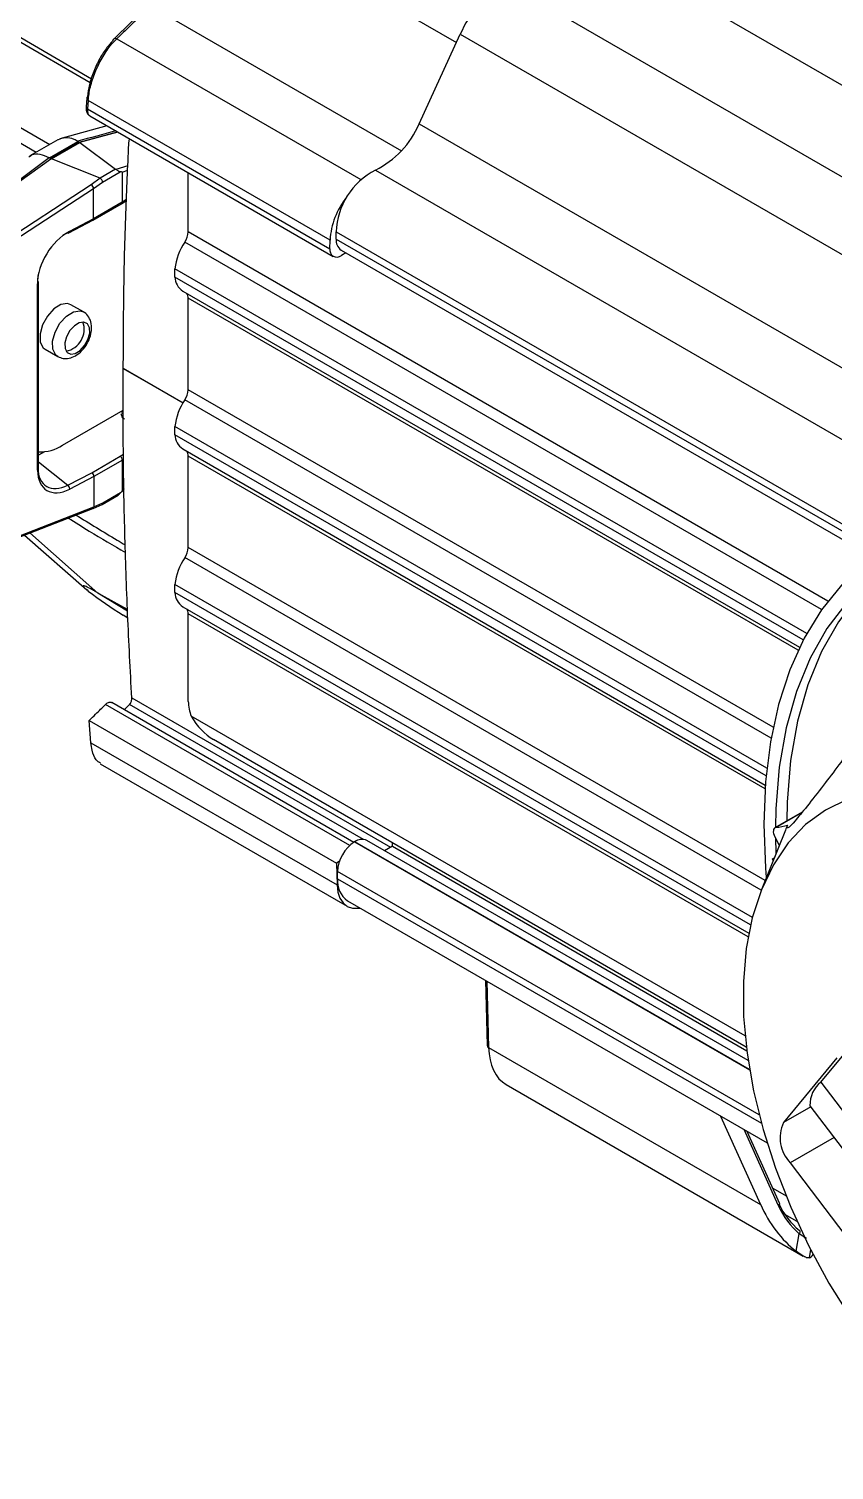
# Model space of a CAD drawing. Extents: x 6 to 134, y 3 to 97.
# Drawn here: x 13.907 to 16.406, y 71.348 to 75.824 of the extents above; entities that cross this region are included whole.
import ezdxf

# ---------------------------------------------------------------- set-up
doc = ezdxf.new("R2010")
doc.units = 0
doc.header["$MEASUREMENT"] = 0
doc.layers.add('OBJECT', color=7, linetype='CONTINUOUS')

msp = doc.modelspace()

# ---------------------------------------------------------------- linework, layer by layer
at = {"layer": 'OBJECT'}
for p, q in [((14.4312, 76.244), (15.2336, 75.7809)), ((15.57, 76.1456), (17.246, 75.1781)), ((15.3708, 75.9759), (17.0453, 75.0092)), ((14.2812, 75.9001), (14.1693, 75.7909)), ((14.2908, 75.8909), (15.063, 75.4451)), ((14.0964, 75.6556), (13.8621, 75.7926)), ((13.869, 75.8037), (14.1005, 75.6684)), ((14.1794, 75.7925), (14.9369, 75.3552)), ((15.1177, 75.5289), (15.2454, 75.8066)), ((15.2454, 75.8066), (16.9204, 74.8397)), ((13.6371, 75.6572), (13.9713, 75.4642)), ((13.9295, 75.44), (13.6165, 75.6208)), ((14.0867, 75.6078), (14.0849, 75.5817)), ((14.0905, 75.6011), (14.0885, 75.5751)), ((14.8414, 75.1676), (14.0905, 75.6011)), ((14.0885, 75.5751), (14.841, 75.1406)), ((14.0957, 75.5534), (14.8514, 75.1171)), ((14.149, 75.5226), (14.0028, 75.4822)), ((14.0629, 75.4717), (14.1817, 75.5037)), ((14.1829, 75.5031), (14.0639, 75.471)), ((15.1177, 75.5289), (16.9541, 74.4688)), ((13.997, 75.4791), (13.91, 75.4288)), ((13.9703, 75.423), (14.0586, 75.4741)), ((14.0623, 75.472), (13.9739, 75.4209)), ((13.9764, 75.4197), (14.0644, 75.4706)), ((14.0586, 75.4741), (14.0623, 75.472)), ((14.0639, 75.471), (14.0629, 75.4717)), ((14.0644, 75.4706), (14.1758, 75.3873)), ((13.771, 75.2732), (13.975, 75.4202)), ((13.9739, 75.4209), (13.9703, 75.423)), ((14.128, 75.3596), (13.9764, 75.4197)), ((14.1758, 75.3873), (14.128, 75.3596)), ((14.1353, 75.3478), (14.1902, 75.3795)), ((14.214, 75.3986), (14.177, 75.3867)), ((14.196, 75.3786), (14.2134, 75.3842)), ((14.196, 75.3786), (14.1961, 75.2851)), ((14.4014, 75.1927), (14.4014, 75.3769)), ((14.9821, 75.3848), (16.9359, 74.2568)), ((14.1003, 75.3394), (13.7962, 75.141)), ((13.8034, 75.1293), (14.1076, 75.3278)), ((14.1282, 75.3595), (14.1003, 75.3394)), ((14.1076, 75.3278), (14.1353, 75.3478)), ((14.1077, 75.234), (14.1076, 75.3278)), ((14.1057, 75.2294), (14.194, 75.2805)), ((14.1961, 75.2851), (14.1077, 75.234)), ((14.1941, 75.2806), (14.2093, 75.2903)), ((14.2094, 75.2936), (14.1961, 75.2851)), ((14.1961, 75.2851), (14.1961, 75.2851)), ((14.1077, 75.234), (14.0325, 75.1944)), ((14.0304, 75.1898), (14.1056, 75.2294)), ((16.3865, 74.0467), (14.4014, 75.1927)), ((14.8603, 75.1707), (14.8602, 75.193)), ((14.8602, 75.193), (16.6958, 74.1334)), ((16.3672, 74.0205), (14.3909, 75.1614)), ((14.841, 75.1406), (14.8414, 75.1676)), ((14.8603, 75.1707), (16.5536, 74.1932)), ((14.8758, 75.1365), (16.5318, 74.1806)), ((14.8907, 75.1279), (14.8765, 75.1197)), ((16.3208, 73.9463), (14.3597, 75.0784)), ((14.3597, 75.0529), (14.3597, 75.0784)), ((16.3103, 73.9268), (14.3597, 75.0529)), ((13.9335, 74.4529), (13.9329, 75.0322)), ((13.9369, 74.4572), (13.9362, 75.0365)), ((14.3843, 75.0092), (16.2989, 73.9039)), ((14.0761, 74.9446), (14.0372, 74.967)), ((14.4014, 74.7028), (14.4014, 74.9868)), ((16.2942, 73.8941), (14.4014, 74.9868)), ((13.9572, 74.8285), (13.9961, 74.806)), ((14.1996, 74.7692), (14.3851, 74.6621)), ((14.1997, 74.7694), (14.3853, 74.6623)), ((16.2168, 73.6548), (14.4014, 74.7028)), ((16.2104, 73.6211), (14.3909, 74.6714)), ((14.0114, 74.5308), (14.1997, 74.6398)), ((14.1923, 74.6355), (14.1997, 74.6324)), ((16.1972, 73.5277), (14.3597, 74.5885)), ((14.3597, 74.563), (14.3597, 74.5885)), ((16.1948, 73.5036), (14.3597, 74.563)), ((14.3843, 74.5193), (16.1924, 73.4755)), ((13.9547, 74.5103), (13.9368, 74.4999)), ((13.9368, 74.4788), (14.0272, 74.4066)), ((14.1023, 74.4453), (14.1903, 74.4962)), ((14.197, 74.4845), (14.1086, 74.4333)), ((14.1903, 74.4962), (14.2001, 74.5026)), ((14.1971, 74.391), (14.197, 74.4845)), ((14.197, 74.4845), (14.197, 74.4845)), ((14.4014, 74.2129), (14.4014, 74.4969)), ((16.1916, 73.4634), (14.4014, 74.4969)), ((14.0272, 74.4066), (14.1023, 74.4453)), ((14.1086, 74.4333), (14.0333, 74.3945)), ((14.1086, 74.4333), (14.1087, 74.3395)), ((14.1364, 74.3516), (14.1913, 74.3834)), ((14.186, 74.3774), (14.2021, 74.393)), ((14.1971, 74.391), (14.202, 74.3958)), ((13.8043, 74.221), (14.1087, 74.3395)), ((14.1057, 74.3345), (14.1337, 74.3467)), ((14.1087, 74.3395), (14.1364, 74.3516)), ((14.1341, 74.3469), (14.1837, 74.3756)), ((13.8013, 74.216), (14.1056, 74.3344)), ((13.8933, 74.2518), (14.0863, 74.0815)), ((14.1205, 74.0717), (13.9098, 74.2582)), ((16.1918, 73.1793), (14.4014, 74.2129)), ((16.1796, 73.1489), (14.3909, 74.1815)), ((14.2129, 74.0154), (14.1205, 74.0717)), ((14.2127, 74.0205), (14.1205, 74.0717)), ((16.1522, 73.0638), (14.3597, 74.0986)), ((14.3597, 74.0731), (14.3597, 74.0986)), ((16.1467, 73.0414), (14.3597, 74.0731)), ((14.3843, 74.0293), (16.1412, 73.0151)), ((14.1992, 74.0037), (14.2137, 73.9947)), ((14.4014, 73.7352), (14.4014, 74.007)), ((16.1391, 73.0038), (14.4014, 74.007)), ((14.9028, 73.288), (14.1445, 73.7257)), ((14.9154, 73.2976), (14.1639, 73.7315)), ((14.2022, 73.7094), (14.2189, 73.7257)), ((14.9455, 73.3063), (14.2189, 73.7257)), ((14.226, 73.746), (15.0294, 73.2822)), ((14.0942, 73.6763), (14.8618, 73.2331)), ((14.0994, 73.6063), (14.0942, 73.6763)), ((16.1295, 72.6967), (14.4108, 73.6889)), ((14.0994, 73.6063), (14.863, 73.1655)), ((16.1333, 72.662), (14.4793, 73.6168)), ((14.128, 73.5415), (14.8941, 73.0993)), ((16.307, 73.3915), (16.2223, 73.3426)), ((16.2254, 73.3437), (16.3058, 73.3901)), ((16.2547, 73.3353), (16.1814, 73.1533)), ((16.2217, 73.3148), (16.2358, 73.2886)), ((14.9174, 73.2988), (14.918, 73.2992)), ((14.9174, 73.2988), (16.1435, 72.5911)), ((16.1434, 72.5918), (14.918, 73.2992)), ((16.1389, 72.6199), (14.9557, 73.303)), ((15.0349, 73.2853), (15.0106, 73.2713)), ((15.0347, 73.2962), (15.0346, 73.2852)), ((15.0349, 73.2853), (15.0349, 73.2961)), ((15.0349, 73.2853), (16.1347, 72.6504)), ((14.8702, 73.238), (14.8618, 73.2331)), ((14.8618, 73.2331), (14.863, 73.1655)), ((16.2141, 73.2457), (16.2199, 73.2491)), ((16.2196, 73.2484), (16.2141, 73.2457)), ((16.2141, 73.2457), (16.2167, 73.241)), ((14.8646, 73.1846), (14.8645, 73.2069)), ((16.1731, 72.4515), (14.8645, 73.2069)), ((14.8646, 73.1846), (16.1801, 72.4252)), ((14.8956, 73.1162), (16.1977, 72.3646)), ((15.3234, 72.8693), (15.329, 72.6666)), ((15.3277, 72.8668), (15.3334, 72.6606)), ((15.3334, 72.6606), (16.177, 72.1736)), ((16.3648, 72.553), (16.4359, 72.6393)), ((16.4143, 72.629), (16.2485, 72.4275)), ((16.3648, 72.553), (17.1821, 71.473)), ((15.3881, 72.5453), (16.3103, 72.0129)), ((16.3334, 72.4765), (16.2485, 72.4275)), ((16.331, 72.4797), (17.1483, 71.3998)), ((16.0537, 72.4477), (16.177, 72.1736)), ((16.2321, 72.1709), (16.1265, 72.4057)), ((16.2371, 72.1755), (16.1359, 72.4002)), ((16.4057, 72.381), (16.2696, 72.3024)), ((16.2696, 72.3024), (16.9919, 71.3482)), ((16.2154, 72.2236), (16.2566, 72.1998)), ((16.2524, 72.1434), (16.2904, 72.1214)), ((16.2884, 72.028), (16.2978, 72.0825)), ((16.333, 72.0333), (16.3284, 72.007))]:
    msp.add_line(p, q, dxfattribs=at)
at = {"layer": 'OBJECT', "flags": 128}
for points in [[(14.0842, 75.5823), (14.0842, 75.5821), (14.0842, 75.5817)], [(14.0372, 74.967), (14.0269, 74.9705), (14.0062, 74.9675), (13.9842, 74.9538), (13.9641, 74.9316)], [(13.9641, 74.9316), (13.949, 74.9043), (13.9413, 74.876), (13.9421, 74.8509), (13.9513, 74.8331), (13.9572, 74.8285)], [(14.003, 74.9092), (14.023, 74.9314), (14.0451, 74.945), (14.0658, 74.948), (14.0758, 74.9447)], [(13.9964, 74.8058), (13.9902, 74.8106), (13.981, 74.8285), (13.9802, 74.8535), (13.9879, 74.8818), (14.003, 74.9092)], [(14.0797, 74.8399), (14.0901, 74.8587), (14.0954, 74.8782), (14.0948, 74.8954), (14.0885, 74.9077), (14.0774, 74.9132), (14.0632, 74.9111), (14.048, 74.9018), (14.0342, 74.8865), (14.0239, 74.8677), (14.0186, 74.8482), (14.0191, 74.831), (14.0254, 74.8187), (14.0365, 74.8132), (14.0508, 74.8153), (14.0659, 74.8247), (14.0797, 74.8399)], [(16.4995, 74.1619), (16.4288, 74.0964), (16.3664, 74.0194), (16.3128, 73.9316), (16.2684, 73.8334), (16.2335, 73.7258), (16.2084, 73.6095), (16.1932, 73.4854), (16.1881, 73.3545), (16.1932, 73.2177), (16.1955, 73.1885)], [(16.5161, 74.1115), (16.4454, 74.0427), (16.3837, 73.9618), (16.3315, 73.8694), (16.2892, 73.7662), (16.2572, 73.6532), (16.2356, 73.5314), (16.2248, 73.4016), (16.2235, 73.3433)], [(16.5235, 74.1072), (16.4808, 74.0631), (16.4191, 73.9822), (16.3669, 73.8898), (16.3246, 73.7866), (16.2925, 73.6737), (16.271, 73.5518), (16.2602, 73.422), (16.2589, 73.3637)], [(16.4484, 73.4316), (16.3795, 73.398), (16.3176, 73.3526), (16.2634, 73.2957), (16.2174, 73.228), (16.1801, 73.1502), (16.152, 73.0632), (16.1334, 72.968), (16.1244, 72.8655), (16.1251, 72.7569), (16.1356, 72.6433), (16.1558, 72.5261), (16.1853, 72.4064), (16.2239, 72.2855), (16.2712, 72.1648), (16.3267, 72.0456), (16.3897, 71.9292), (16.4596, 71.8168)], [(16.2254, 73.3437), (16.2224, 73.3427), (16.2199, 73.3406), (16.2182, 73.3376), (16.2173, 73.3339), (16.2171, 73.3295), (16.2179, 73.3247), (16.2194, 73.3197), (16.2217, 73.3148)], [(16.2236, 73.3111), (16.2248, 73.265), (16.225, 73.2616)], [(14.863, 73.1655), (14.8654, 73.1433), (14.8717, 73.1244), (14.8817, 73.1093), (14.8949, 73.0988), (14.9109, 73.0932), (14.9291, 73.0927), (14.935, 73.0935)], [(16.2977, 72.0929), (16.2986, 72.0924), (16.2993, 72.0917), (16.2996, 72.0906), (16.2998, 72.0893), (16.2997, 72.0878), (16.2993, 72.0862), (16.2987, 72.0844), (16.2978, 72.0825)]]:
    msp.add_lwpolyline(points, dxfattribs=at)
at = {"layer": 'OBJECT'}
for centre, radius, start, end in [((15.6996, 75.6011), 0.4985, 131.2646, 155.6587), ((14.1749, 75.7852), 0.00828, 134.3038, 176.5404), ((14.1754, 75.7835), 0.00991, 65.9069, 129.4417), ((14.0924, 75.6076), 0.00631, 131.9157, 178.3131), ((14.0944, 75.6084), 0.00828, 184.1389, 241.9686), ((14.0926, 75.5825), 0.00849, 185.7172, 241.2782), ((14.8576, 75.6378), 0.282, 296.1943, 337.2813), ((15.084, 75.1854), 0.2239, 117.0797, 178.0583), ((15.0726, 75.1545), 0.2315, 140.9275, 176.7525), ((14.0287, 75.1937), 0.00424, 236.3215, 293.2978), ((14.0278, 75.1937), 0.00466, 303.5639, 8.3394), ((14.342, 75.1951), 0.0594, 325.4342, 357.7431), ((14.5492, 75.0543), 0.1911, 145.9289, 172.7391), ((14.8977, 75.1671), 0.0376, 174.5135, 234.3654), ((14.8626, 75.1367), 0.0219, 169.5465, 309.2044), ((14.4165, 75.0562), 0.0569, 183.25, 235.5948), ((13.9312, 75.037), 0.00507, 290.0613, 354.7746), ((13.9316, 75.0362), 0.00463, 3.9804, 60.4904), ((14.3784, 74.9881), 0.023, 356.6592, 36.9981), ((14.0094, 74.8907), 0.0689, 280.7344, 19.2709), ((14.342, 74.7051), 0.0594, 325.4342, 357.7431), ((14.5492, 74.5644), 0.1911, 145.9289, 172.7391), ((14.1879, 74.6399), 0.0137, 291.5379, 310.5021), ((14.4165, 74.5662), 0.0569, 183.25, 235.5948), ((13.9388, 74.6442), 0.1346, 269.1303, 302.5956), ((14.3784, 74.4982), 0.023, 356.6592, 36.9981), ((13.9318, 74.4576), 0.00507, 290.0613, 354.7746), ((14.017, 74.3939), 0.0163, 2.2626, 51.2326), ((14.342, 74.2152), 0.0594, 325.4342, 357.7431), ((14.5492, 74.0744), 0.1911, 145.9289, 172.7391), ((14.809, 75.0031), 1.1711, 232.187, 238.6152), ((14.4165, 74.0763), 0.0569, 183.25, 235.5948), ((14.3784, 74.0083), 0.023, 356.6592, 36.9981), ((14.5315, 73.7377), 0.1302, 181.1082, 202.0212), ((16.1851, 73.6233), 0.2825, 278.2072, 285.6555), ((16.9192, 73.0678), 0.7164, 156.6891, 158.0707), ((14.9797, 73.2018), 0.1153, 122.6877, 177.4769), ((14.9399, 73.2706), 0.036, 64.107, 127.3942), ((14.9383, 73.1768), 0.0741, 173.988, 234.8909), ((15.3365, 72.6675), 0.00749, 186.8478, 246.0075), ((16.4194, 72.4833), 0.0885, 128.0606, 182.3168), ((16.3513, 72.3806), 0.113, 155.4601, 223.7293), ((16.229, 72.1794), 0.00903, 290.3718, 334.0373)]:
    msp.add_arc(centre, radius, start, end, dxfattribs=at)
for centre, major_axis, ratio, start_param, end_param in [((15.7749, 74.6976), (5.7608, 1.2905), 0.198511, 1.807304, 1.828629), ((14.3754, 75.5595), (0.3276, 0.0728), 0.202062, 3.354227, 3.358432), ((14.3791, 75.5574), (0.3276, 0.0728), 0.202062, 3.358432, 3.364943), ((14.3793, 75.5575), (0.3235, 0.0749), 0.221766, 3.320115, 3.326632), ((18.2744, 76.6253), (13.5326, 9.6672), 0.0947, 1.826187, 1.841699), ((13.2793, 74.9251), (0.6942, 0.495), 0.104675, 0.047699, 0.051039), ((13.283, 74.923), (0.6942, 0.495), 0.104675, 0.034608, 0.047699), ((13.2825, 74.9227), (0.6995, 0.4928), 0.108815, 0.071147, 0.084236), ((14.2021, 75.3946), (0.027, 0.0062), 0.221766, 3.326632, 3.467234), ((14.0655, 75.3429), (0.1305, 0.0359), 0.060153, 6.266727, 6.567397), ((14.1008, 75.332), (-0.00566, 0.00825), 0.487477, 3.890166, 5.402248), ((13.9667, 75.2354), (0.1409, 0.0926), 0.040797, 6.256452, 6.262806), ((14.0702, 75.3182), (0.0583, 0.0411), 0.108815, 0.044967, 0.071147), ((14.1283, 75.3518), (-0.00544, 0.0084), 0.540352, 3.899481, 5.417918), ((14.1889, 75.2891), (-0.0052, 0.00854), 0.593494, 3.128488, 3.913342), ((14.1009, 75.2382), (-0.00483, 0.00876), 0.559932, 3.13024, 3.937798), ((14.0333, 75.0842), (0.0726, 0.1139), 0.608911, 0.81722, 2.38042), ((14.0266, 75.0885), (0.0676, 0.1053), 0.603714, 0.818829, 0.964999), ((14.0266, 75.0885), (0.0676, 0.1053), 0.603714, 2.225327, 2.382029), ((14.1897, 74.4885), (-0.00523, 0.00852), 0.590676, 3.910985, 5.394515), ((14.034, 74.5055), (0.0728, 0.1143), 0.605276, 2.383085, 3.946286), ((14.0273, 74.5098), (0.0665, 0.1065), 0.607445, 2.377332, 3.940532), ((14.1017, 74.4375), (-0.0048, 0.00878), 0.562532, 3.940094, 5.423624), ((14.0666, 74.2757), (0.1304, 0.1155), 0.036319, 5.950417, 6.251087), ((14.1018, 74.3437), (-0.00382, 0.00924), 0.626826, 3.128794, 4.001755), ((13.9677, 74.2851), (0.141, 0.0546), 0.050743, 6.257247, 6.263601), ((14.1293, 74.3557), (-0.00452, 0.00893), 0.610794, 3.10716, 3.960878), ((14.4649, 73.6902), (-0.0627, 0.079), 0.45218, 1.242173, 2.289371), ((15.5151, 72.7722), (0.1254, 0.2278), 0.577258, 2.364426, 3.129965), ((16.3608, 72.284), (-0.0969, 0.2946), 0.6822, 1.724167, 2.361638), ((16.3488, 72.241), (-0.0615, 0.187), 0.6822, 1.724167, 2.323993), ((16.3401, 72.2393), (-0.0679, 0.1722), 0.663055, 1.680656, 2.280482), ((16.3662, 72.2809), (0.0432, 0.2745), 0.182911, 3.244775, 3.460839)]:
    msp.add_ellipse(centre, major_axis=major_axis, ratio=ratio, start_param=start_param, end_param=end_param, dxfattribs=at)
for points, knots in [([(14.2854, 75.8956), (14.2525, 75.8636), (14.2172, 75.8293), (14.1819, 75.7949), (14.1794, 75.7925)], [0, 0, 0, 0, 0.930024, 1, 1, 1, 1]), ([(14.1666, 75.7857), (14.1607, 75.7794), (14.1471, 75.7647), (14.1262, 75.7321), (14.1072, 75.6918), (14.0931, 75.6494), (14.0899, 75.6247), (14.0882, 75.6123)], [0, 0, 0, 0, 0.161508, 0.374623, 0.583393, 0.791695, 1, 1, 1, 1]), ([(14.0905, 75.6011), (14.0923, 75.6148), (14.0958, 75.6424), (14.1116, 75.6893), (14.1332, 75.7338), (14.157, 75.7696), (14.1727, 75.7856), (14.1794, 75.7925)], [0, 0, 0, 0, 0.208662, 0.417282, 0.626121, 0.83894, 1, 1, 1, 1]), ([(14.0844, 75.5823), (14.0842, 75.581), (14.0835, 75.5745), (14.0852, 75.5659), (14.09, 75.557), (14.0944, 75.5546), (14.0958, 75.5539)], [0, 0, 0, 0, 0.104844, 0.558725, 0.854627, 1, 1, 1, 1]), ([(14.0885, 75.5751), (14.0886, 75.5709), (14.0888, 75.5626), (14.0918, 75.5556), (14.095, 75.5544), (14.096, 75.554)], [0, 0, 0, 0, 0.414279, 0.826012, 1, 1, 1, 1]), ([(14.0583, 75.4743), (14.0547, 75.4763), (14.0417, 75.4833), (14.0193, 75.488), (14.0043, 75.4818), (13.9971, 75.4788)], [0, 0, 0, 0, 0.165758, 0.59724, 1, 1, 1, 1]), ([(14.1997, 74.7694), (14.2001, 74.8528), (14.2009, 75.0195), (14.207, 75.2559), (14.2142, 75.408), (14.2176, 75.4788)], [0, 0, 0, 0, 0.348135, 0.696416, 1, 1, 1, 1]), ([(13.97, 75.4231), (13.9603, 75.4273), (13.941, 75.4356), (13.919, 75.4351), (13.9101, 75.4274), (13.907, 75.4248)], [0, 0, 0, 0, 0.39583, 0.791656, 1, 1, 1, 1]), ([(14.1902, 75.3795), (14.1891, 75.3795), (14.1872, 75.3796), (14.1846, 75.3815), (14.182, 75.3838), (14.1794, 75.3857), (14.1776, 75.3864), (14.177, 75.3867)], [0, 0, 0, 0, 0.2815032, 0.4771486, 0.6724629, 0.8784622, 1, 1, 1, 1]), ([(13.997, 74.8062), (14.0022, 74.8037), (14.0132, 74.7985), (14.0325, 74.8001), (14.0525, 74.808), (14.0727, 74.8243), (14.0902, 74.8488), (14.1012, 74.8784), (14.1025, 74.9062), (14.0941, 74.928), (14.0842, 74.9409), (14.0767, 74.9436), (14.0753, 74.9441)], [0, 0, 0, 0, 0.081614, 0.170694, 0.267837, 0.384706, 0.513762, 0.644098, 0.783107, 0.886424, 0.978859, 1, 1, 1, 1]), ([(14.226, 73.746), (14.2215, 73.8324), (14.2124, 74.0052), (14.2038, 74.262), (14.1989, 74.5171), (14.1993, 74.6852), (14.1996, 74.7692)], [0, 0, 0, 0, 0.249775, 0.499634, 0.7497668, 1, 1, 1, 1]), ([(14.2034, 74.612), (14.2016, 74.6133), (14.1974, 74.6162), (14.1951, 74.6217), (14.1936, 74.6254), (14.1929, 74.6271)], [0, 0, 0, 0, 0.305422, 0.682483, 1, 1, 1, 1]), ([(14.1913, 74.3834), (14.1902, 74.3821), (14.1883, 74.38), (14.1859, 74.3771), (14.1843, 74.3761), (14.1837, 74.3757)], [0, 0, 0, 0, 0.447726, 0.758898, 1, 1, 1, 1]), ([(14.029, 74.3046), (14.0506, 74.291), (14.1091, 74.254), (14.1689, 74.2191), (14.2066, 74.1971)], [0, 0, 0, 0, 0.368182, 1, 1, 1, 1]), ([(14.0527, 74.3138), (14.0952, 74.2879), (14.1461, 74.2567), (14.1973, 74.226), (14.2058, 74.2209)], [0, 0, 0, 0, 0.833417, 1, 1, 1, 1]), ([(14.1205, 74.0717), (14.1179, 74.0733), (14.1111, 74.0773), (14.0977, 74.0851), (14.0823, 74.093), (14.0737, 74.0953), (14.0754, 74.0908), (14.0857, 74.0823), (14.091, 74.0779)], [0, 0, 0, 0, 0.0612937, 0.1579772, 0.353025, 0.5689652, 0.7756001, 1, 1, 1, 1]), ([(14.0942, 73.6763), (14.1007, 73.6827), (14.1175, 73.6992), (14.1343, 73.7157), (14.1445, 73.7257)], [0, 0, 0, 0, 0.3905596, 1, 1, 1, 1]), ([(14.1445, 73.7257), (14.1459, 73.727), (14.1489, 73.7297), (14.1534, 73.7321), (14.1577, 73.7331), (14.1613, 73.7329), (14.1631, 73.7318), (14.1638, 73.7314)], [0, 0, 0, 0, 0.215662, 0.437451, 0.653157, 0.875422, 1, 1, 1, 1]), ([(14.2189, 73.7257), (14.2199, 73.7268), (14.2217, 73.7289), (14.2239, 73.7336), (14.2255, 73.7388), (14.2261, 73.743), (14.226, 73.7453), (14.226, 73.746)], [0, 0, 0, 0, 0.226684, 0.453364, 0.679407, 0.90007, 1, 1, 1, 1]), ([(14.129, 73.543), (14.1241, 73.546), (14.1124, 73.5531), (14.1029, 73.5776), (14.1004, 73.5986), (14.0994, 73.6063)], [0, 0, 0, 0, 0.3140983, 0.7467148, 1, 1, 1, 1]), ([(16.4677, 73.6021), (16.4519, 73.5805), (16.4199, 73.5368), (16.3695, 73.4702), (16.3198, 73.4065), (16.2825, 73.3612), (16.2645, 73.3427), (16.2585, 73.3406), (16.2603, 73.3477), (16.2613, 73.3513)], [0, 0, 0, 0, 0.130862, 0.264593, 0.424792, 0.586021, 0.731882, 0.864042, 1, 1, 1, 1]), ([(16.32, 72.0679), (16.3182, 72.0688), (16.3122, 72.0719), (16.3038, 72.0781), (16.2978, 72.0825)], [0, 0, 0, 0, 0.291731, 1, 1, 1, 1]), ([(16.3284, 72.007), (16.3262, 72.0069), (16.3217, 72.0067), (16.3074, 72.0141), (16.2948, 72.0234), (16.2884, 72.028)], [0, 0, 0, 0, 0.329804, 0.660902, 1, 1, 1, 1])]:
    msp.add_open_spline(points, degree=3, knots=knots, dxfattribs=at)

doc.saveas('drawing.dxf')
